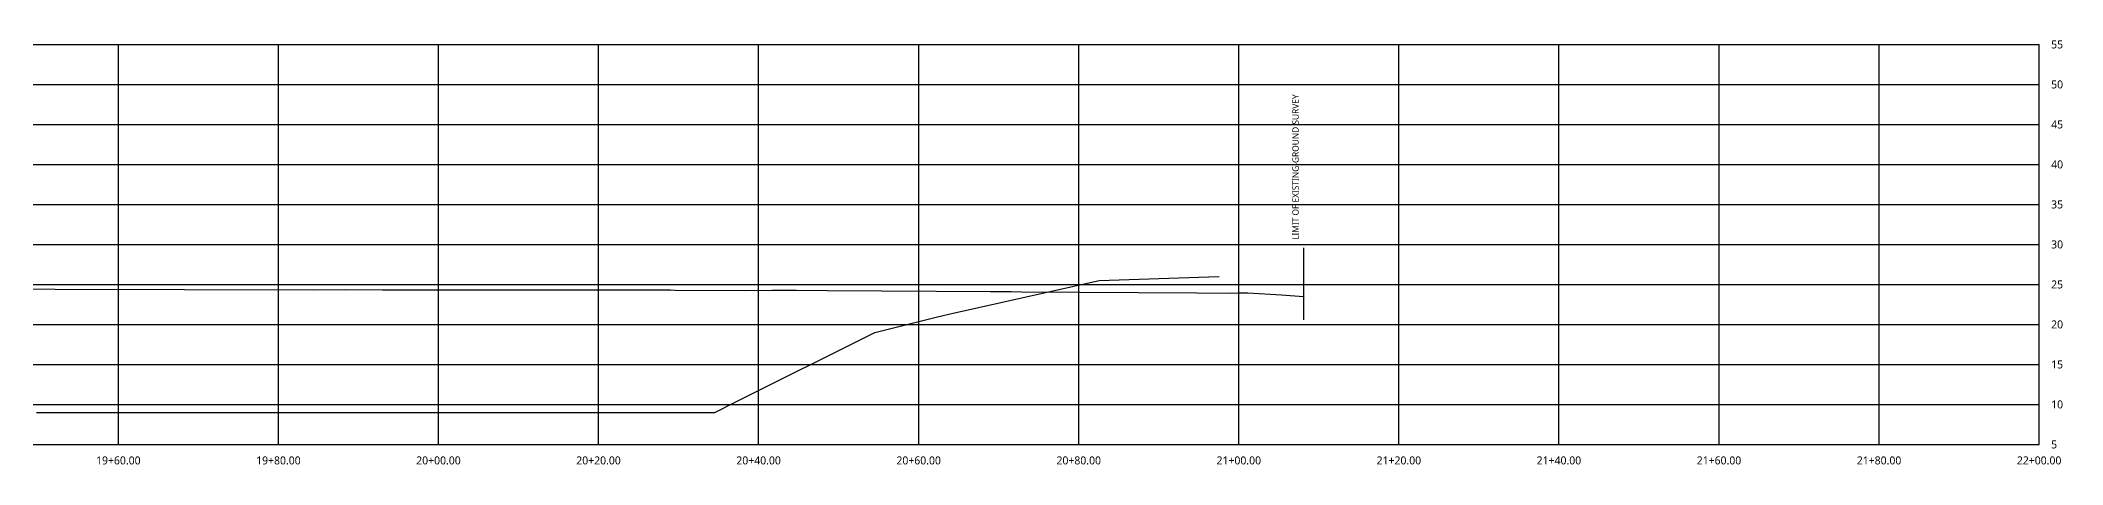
# Model space of a CAD drawing. Extents: x 1698 to 2203, y -32 to 70.
# Drawn here: x 1950.3 to 2202.9, y 2.5 to 55.5 of the extents above; entities that cross this region are included whole.
import ezdxf
from ezdxf.enums import TextEntityAlignment as Align

# ---------------------------------------------------------------- set-up
doc = ezdxf.new("R2010")
doc.units = 21
for name, color, linetype in [('EXISTING_GROUND', 3, 'Continuous'), ('GRID', 253, 'Continuous'), ('GRID_TEXT', 8, 'Continuous'), ('POND_14D_PROPOSED', 150, 'Continuous')]:
    doc.layers.add(name, color=color, linetype=linetype)
doc.styles.add('OpenSans', font='OpenSans-Regular.ttf')

msp = doc.modelspace()

# ---------------------------------------------------------------- linework, layer by layer
at = {"layer": 'EXISTING_GROUND'}
msp.add_line((2108.128, 20.564), (2108.128, 29.564), dxfattribs=at)
msp.add_lwpolyline([(1903.666, 24.55), (1984.384, 24.305), (1988.368, 24.352), (1992.995, 24.336), (2029.003, 24.305), (2029.578, 24.271), (2038.371, 24.246), (2041.69, 24.287), (2044.725, 24.268), (2048.603, 24.245), (2068.955, 24.12), (2071.572, 24.104), (2072.827, 24.085), (2094.749, 23.948), (2098.942, 23.922), (2099.91, 23.942), (2101.118, 23.96), (2105.327, 23.678), (2108.102, 23.486), (2108.11, 23.425), (2108.12, 23.541), (2108.128, 23.564)], dxfattribs=at)
at = {"layer": 'GRID'}
for p, q in [((1700.57, 55), (2200, 55)), ((1960, 5), (1960, 55)), ((1980, 5), (1980, 55)), ((2000, 5), (2000, 55)), ((2020, 5), (2020, 55)), ((2040, 5), (2040, 55)), ((2060, 5), (2060, 55)), ((2080, 5), (2080, 55)), ((2100, 5), (2100, 55)), ((2120, 5), (2120, 55)), ((2140, 5), (2140, 55)), ((2160, 5), (2160, 55)), ((2180, 5), (2180, 55)), ((2200, 5), (2200, 55)), ((2200, 5), (2200, 55)), ((1700.57, 50), (2200, 50)), ((1700.57, 45), (2200, 45)), ((1700.57, 40), (2200, 40)), ((1700.57, 35), (2200, 35)), ((1700.57, 30), (2200, 30)), ((1700.57, 25), (2200, 25)), ((1700.57, 20), (2200, 20)), ((1700.57, 15), (2200, 15)), ((1700.57, 10), (2200, 10)), ((1700.57, 5), (2200, 5))]:
    msp.add_line(p, q, dxfattribs=at)
at = {"layer": 'POND_14D_PROPOSED'}
msp.add_lwpolyline([(1949.767, 9), (1953.538, 9), (1959.767, 9), (1963.537, 9), (1969.767, 9), (1973.536, 9), (1979.767, 9), (1983.536, 9), (1989.767, 9), (1993.535, 9), (1999.767, 9), (2003.534, 9), (2009.768, 9), (2013.533, 9), (2033.394, 9), (2033.865, 9), (2034.532, 9), (2036.915, 10.191), (2054.532, 19), (2061.529, 20.749), (2062.532, 21), (2064.327, 21.404), (2082.532, 25.5), (2096.267, 25.957), (2097.532, 26)], dxfattribs=at)

# ---------------------------------------------------------------- texts
at = {"layer": 'EXISTING_GROUND', "style": 'OpenSans'}
msp.add_text('LIMIT OF EXISTING-GROUND SURVEY', height=0.8, rotation=90, dxfattribs=at).set_placement((2107.728, 30.564), align=Align.BOTTOM_LEFT)
at = {"layer": 'GRID_TEXT', "style": 'OpenSans'}
for s, p in [('55', (2201.5, 55)), ('50', (2201.5, 50)), ('45', (2201.5, 45)), ('40', (2201.5, 40)), ('35', (2201.5, 35)), ('30', (2201.5, 30)), ('25', (2201.5, 25)), ('20', (2201.5, 20)), ('15', (2201.5, 15)), ('10', (2201.5, 10)), ('5', (2201.5, 5))]:
    msp.add_text(s, height=1, dxfattribs=at).set_placement(p, align=Align.MIDDLE_LEFT)
for s, p in [('19+60.00', (1960, 3.5)), ('19+80.00', (1980, 3.5)), ('20+00.00', (2000, 3.5)), ('20+20.00', (2020, 3.5)), ('20+40.00', (2040, 3.5)), ('20+60.00', (2060, 3.5)), ('20+80.00', (2080, 3.5)), ('21+00.00', (2100, 3.5)), ('21+20.00', (2120, 3.5)), ('21+40.00', (2140, 3.5)), ('21+60.00', (2160, 3.5)), ('21+80.00', (2180, 3.5)), ('22+00.00', (2200, 3.5)), ('22+00.00', (2200, 3.5))]:
    msp.add_text(s, height=1, dxfattribs=at).set_placement(p, align=Align.TOP_CENTER)

doc.saveas('drawing.dxf')
